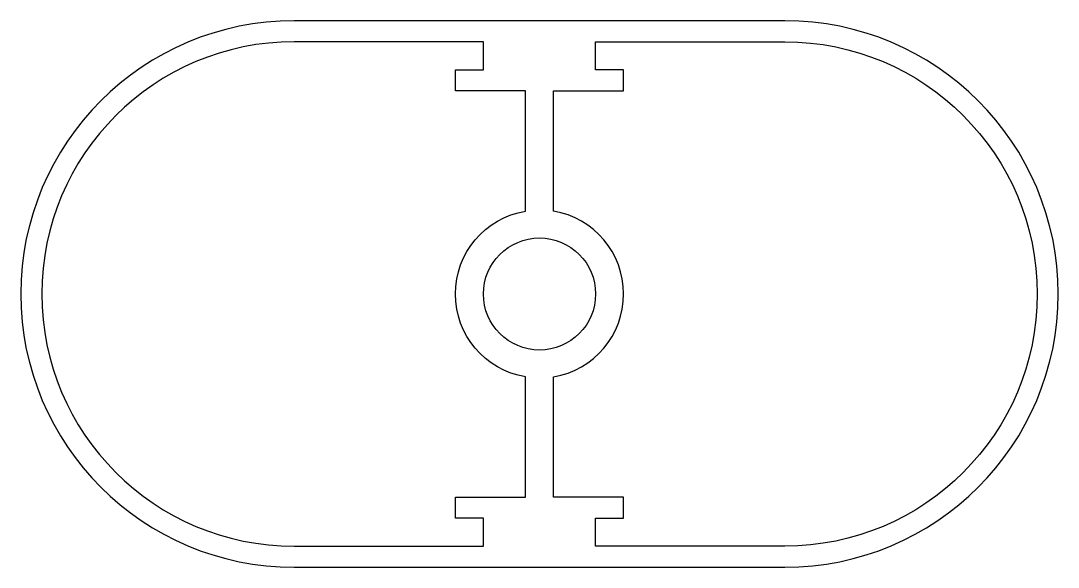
# Model space of a CAD drawing. Extents: x 124.5 to 198.5, y 209.6 to 248.6.
import ezdxf

# ---------------------------------------------------------------- set-up
doc = ezdxf.new("R2010")
doc.units = 0
doc.layers.add('ANA', color=220, linetype='CONTINUOUS')

msp = doc.modelspace()

# ---------------------------------------------------------------- linework, layer by layer
at = {"layer": 'ANA', "color": 220}
msp.add_lwpolyline([(178.978, 209.571, 1), (178.978, 248.571), (143.978, 248.571, 1), (143.978, 209.571)], format="xyb", close=True, dxfattribs=at)
at = {"layer": 'ANA'}
for points in [[(160.478, 234.987), (160.478, 243.571), (155.478, 243.571), (155.478, 245.071), (157.478, 245.071), (157.478, 247.071), (143.978, 247.071, 1), (143.978, 211.071), (157.478, 211.071), (157.478, 213.071), (155.478, 213.071), (155.478, 214.571), (160.478, 214.571), (160.478, 223.155, -0.845154)], [(162.478, 223.155, 0.845154), (162.478, 234.987), (162.478, 243.571), (167.478, 243.571), (167.478, 245.071), (165.478, 245.071), (165.478, 247.071), (178.978, 247.071, -1), (178.978, 211.071), (165.478, 211.071), (165.478, 213.071), (167.478, 213.071), (167.478, 214.571), (162.478, 214.571)]]:
    msp.add_lwpolyline(points, format="xyb", close=True, dxfattribs=at)
msp.add_circle((161.478, 229.071), 4, dxfattribs=at)

doc.saveas('drawing.dxf')
